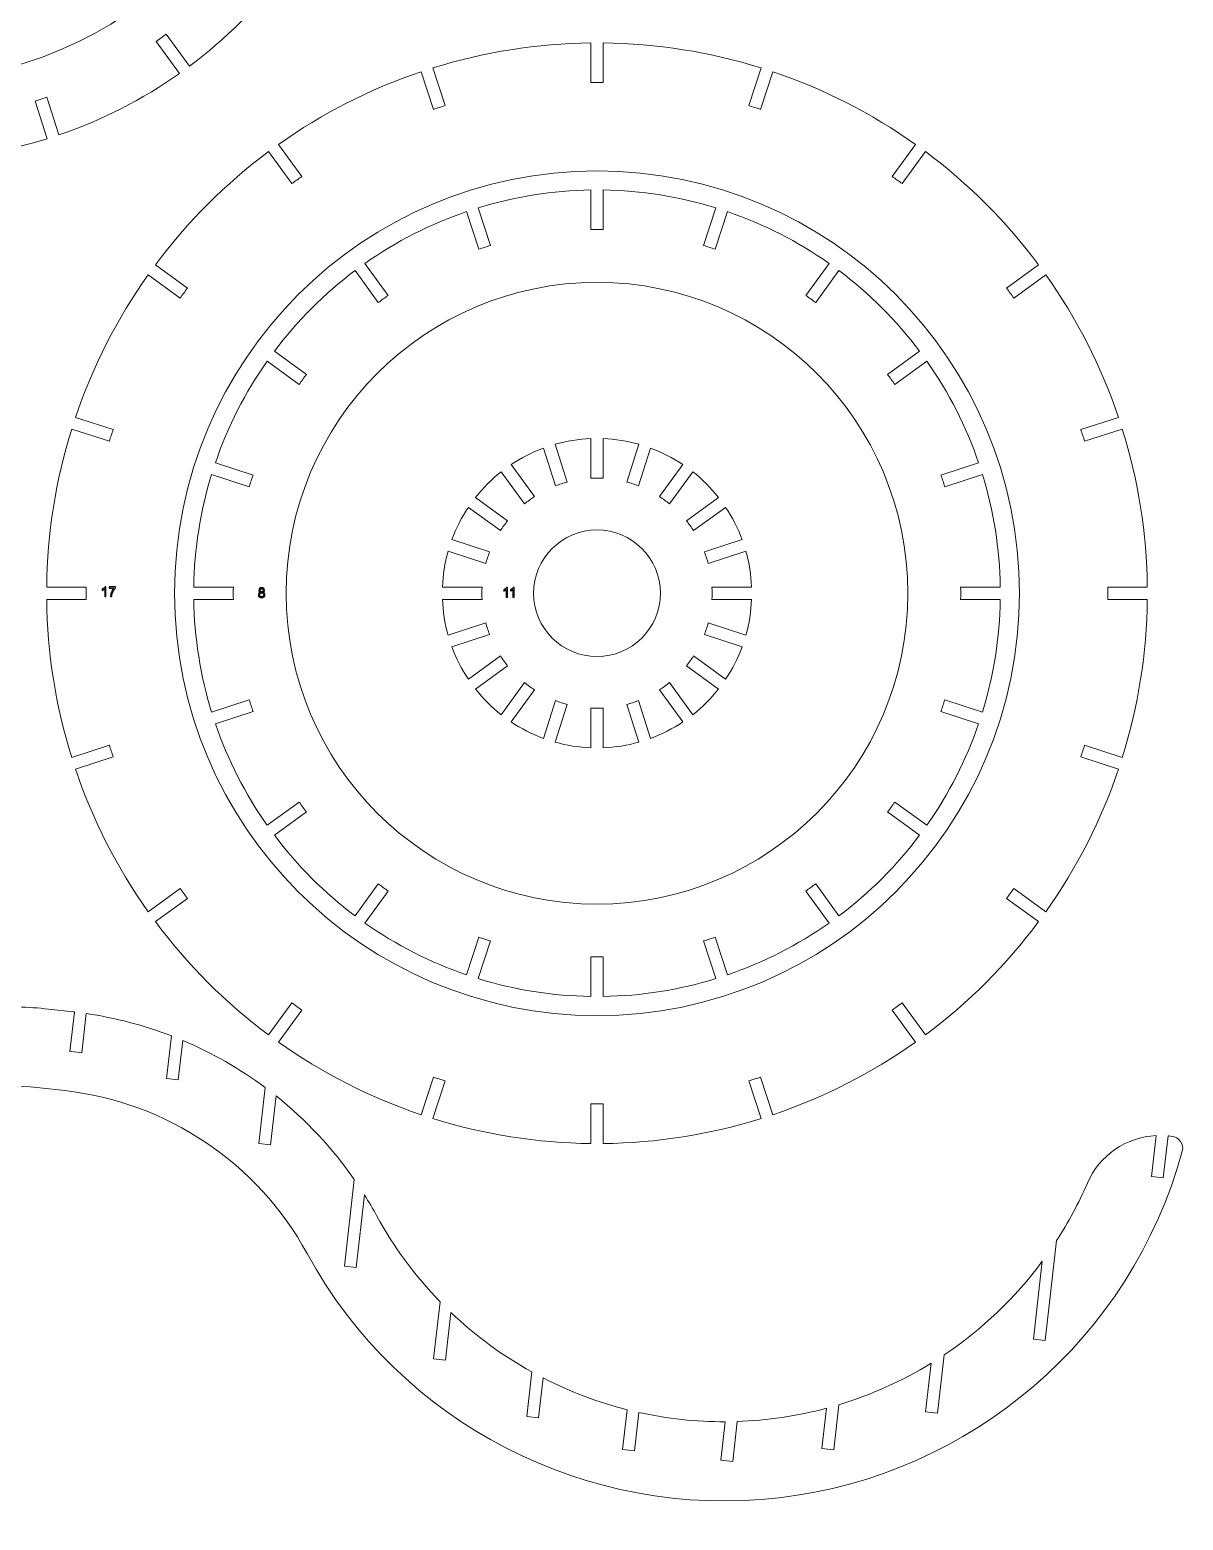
# Model space of a CAD drawing. Header units: millimetres. Extents: x -5830 to -1938, y -580 to 2011.
# Drawn here: x -3490.9 to -3199.5, y -566.7 to -190.2 of the extents above; entities that cross this region are included whole.
import ezdxf

# ---------------------------------------------------------------- set-up
doc = ezdxf.new("R2010")
doc.units = ezdxf.units.MM
doc.header["$MEASUREMENT"] = 0
doc.layers.add('layer 1', color=7, linetype='Continuous')

msp = doc.modelspace()

# ---------------------------------------------------------------- linework, layer by layer
at = {"layer": 'layer 1', "lineweight": 9}
for points, knots in [([(-3422.6528, -103.9701), (-3422.6528, -49.2155), (-3467.0401, -4.8281), (-3521.7947, -4.8281), (-3521.7947, -4.8281), (-3576.5493, -4.828), (-3620.9367, -49.2152), (-3620.9368, -103.9698), (-3620.9368, -103.9698), (-3620.937, -158.7244), (-3576.5498, -203.1119), (-3521.7952, -203.1121), (-3521.7952, -203.1121), (-3467.0406, -203.1123), (-3422.6531, -158.7252), (-3422.6528, -103.9706)], [0, 0, 0, 0, 0.2, 0.2, 0.2, 0.2, 0.4, 0.4, 0.4, 0.4, 0.6, 0.6, 0.6, 0.6, 1, 1, 1, 1]), ([(-3240.9191, -332.5404), (-3240.9191, -273.6186), (-3288.6846, -225.853), (-3347.6065, -225.8529), (-3347.6065, -225.8529), (-3406.5284, -225.8529), (-3454.2941, -273.6184), (-3454.2942, -332.5401), (-3454.2942, -332.5401), (-3454.2944, -391.462), (-3406.5289, -439.2277), (-3347.6071, -439.228), (-3347.6071, -439.228), (-3288.6852, -439.2282), (-3240.9194, -391.4628), (-3240.9191, -332.541)], [0, 0, 0, 0, 0.2, 0.2, 0.2, 0.2, 0.4, 0.4, 0.4, 0.4, 0.6, 0.6, 0.6, 0.6, 1, 1, 1, 1]), ([(-3269.0901, -332.5404), (-3269.0901, -289.177), (-3304.2431, -254.024), (-3347.6065, -254.024), (-3347.6065, -254.024), (-3390.97, -254.0239), (-3426.1231, -289.1768), (-3426.1232, -332.5402), (-3426.1232, -332.5402), (-3426.1233, -375.9036), (-3390.9704, -411.0568), (-3347.607, -411.0569), (-3347.607, -411.0569), (-3304.2435, -411.0571), (-3269.0904, -375.9043), (-3269.0901, -332.5408)], [0, 0, 0, 0, 0.2, 0.2, 0.2, 0.2, 0.4, 0.4, 0.4, 0.4, 0.6, 0.6, 0.6, 0.6, 1, 1, 1, 1]), ([(-3331.6067, -332.5404), (-3331.6067, -323.7039), (-3338.7701, -316.5404), (-3347.6066, -316.5404), (-3347.6066, -316.5404), (-3356.4432, -316.5404), (-3363.6066, -323.7038), (-3363.6067, -332.5404), (-3363.6067, -332.5404), (-3363.6067, -341.3769), (-3356.4433, -348.5404), (-3347.6067, -348.5404), (-3347.6067, -348.5404), (-3338.7702, -348.5404), (-3331.6067, -341.377), (-3331.6067, -332.5405)], [0, 0, 0, 0, 0.2, 0.2, 0.2, 0.2, 0.4, 0.4, 0.4, 0.4, 0.6, 0.6, 0.6, 0.6, 1, 1, 1, 1]), ([(-3199.7763, -473.502), (-3199.5449, -472.6569), (-3199.6946, -471.7528), (-3200.1861, -471.0273), (-3200.1861, -471.0273), (-3200.6775, -470.3018), (-3201.4615, -469.8275), (-3202.3322, -469.7289)], [0, 0, 0, 0, 0.33333333, 0.33333333, 0.33333333, 0.33333333, 1, 1, 1, 1]), ([(-3199.7763, -473.502), (-3199.5449, -472.6569), (-3199.6946, -471.7528), (-3200.1861, -471.0273), (-3200.1861, -471.0273), (-3200.6775, -470.3018), (-3201.4615, -469.8275), (-3202.3322, -469.7289)], [0, 0, 0, 0, 0.33333333, 0.33333333, 0.33333333, 0.33333333, 1, 1, 1, 1]), ([(-3420.8365, -499.3282), (-3397.3824, -542.2777), (-3350.1979, -566.6826), (-3301.5923, -561.004), (-3301.5923, -561.004), (-3252.9867, -555.3255), (-3212.6985, -520.7012), (-3199.7763, -473.502)], [0, 0, 0, 0, 0.33333333, 0.33333333, 0.33333333, 0.33333333, 1, 1, 1, 1]), ([(-3420.8365, -499.3282), (-3397.3824, -542.2777), (-3350.1979, -566.6826), (-3301.5923, -561.004), (-3301.5923, -561.004), (-3252.9867, -555.3255), (-3212.6985, -520.7012), (-3199.7763, -473.502)], [0, 0, 0, 0, 0.33333333, 0.33333333, 0.33333333, 0.33333333, 1, 1, 1, 1])]:
    msp.add_open_spline(points, degree=3, knots=knots, dxfattribs=at)
for points in [[(-3450.5345, -199.4145), (-3441.3517, -192.5585), (-3433.2064, -184.4132), (-3426.3504, -175.2304)], [(-3456.4129, -191.3236), (-3456.4129, -191.3236), (-3458.9208, -193.1457), (-3458.9208, -193.1457)], [(-3456.4129, -191.3236), (-3456.4129, -191.3236), (-3450.5345, -199.4145), (-3450.5345, -199.4145)], [(-3458.9208, -193.1457), (-3458.9208, -193.1457), (-3453.0424, -201.2366), (-3453.0424, -201.2366)], [(-3349.1567, -193.5381), (-3362.7037, -193.6892), (-3376.1559, -195.8198), (-3389.0866, -199.8624)], [(-3349.1567, -203.5388), (-3349.1567, -203.5388), (-3349.1567, -193.5381), (-3349.1567, -193.5381)], [(-3346.0567, -203.5388), (-3346.0567, -203.5388), (-3346.0567, -193.5381), (-3346.0567, -193.5381)], [(-3306.1267, -199.8624), (-3319.0574, -195.8198), (-3332.5096, -193.6892), (-3346.0567, -193.5381)], [(-3483.5162, -216.7638), (-3472.6642, -213.081), (-3462.4005, -207.8514), (-3453.0424, -201.2366)], [(-3392.0349, -200.8204), (-3404.8722, -205.1503), (-3417.0076, -211.3336), (-3428.0562, -219.1742)], [(-3388.9445, -210.3316), (-3388.9445, -210.3316), (-3392.0349, -200.8204), (-3392.0349, -200.8204)], [(-3385.9962, -209.3736), (-3385.9962, -209.3736), (-3389.0866, -199.8624), (-3389.0866, -199.8624)], [(-3309.2171, -209.3736), (-3309.2171, -209.3736), (-3306.1267, -199.8624), (-3306.1267, -199.8624)], [(-3306.2688, -210.3316), (-3306.2688, -210.3316), (-3303.1784, -200.8204), (-3303.1784, -200.8204)], [(-3267.1571, -219.1742), (-3278.2057, -211.3336), (-3290.3411, -205.1503), (-3303.1784, -200.8204)], [(-3346.0567, -203.5388), (-3347.0899, -203.5264), (-3348.1234, -203.5264), (-3349.1567, -203.5388)], [(-3486.6066, -207.2523), (-3486.6066, -207.2523), (-3489.5549, -208.2103), (-3489.5549, -208.2103)], [(-3489.5549, -208.2103), (-3489.5549, -208.2103), (-3486.4644, -217.7217), (-3486.4644, -217.7217)], [(-3486.6066, -207.2523), (-3486.6066, -207.2523), (-3483.5162, -216.7638), (-3483.5162, -216.7638)], [(-3385.9962, -209.3736), (-3386.9828, -209.6811), (-3387.9656, -210.0005), (-3388.9445, -210.3316)], [(-3306.2688, -210.3316), (-3307.2477, -210.0005), (-3308.2305, -209.6811), (-3309.2171, -209.3736)], [(-3520.2448, -223.072), (-3508.7859, -222.9229), (-3497.4086, -221.1209), (-3486.4644, -217.7217)], [(-3430.5642, -220.9963), (-3441.4352, -229.0813), (-3451.0659, -238.712), (-3459.1509, -249.583)], [(-3424.6859, -229.087), (-3424.6859, -229.087), (-3430.5642, -220.9963), (-3430.5642, -220.9963)], [(-3422.178, -227.2649), (-3422.178, -227.2649), (-3428.0562, -219.1742), (-3428.0562, -219.1742)], [(-3273.0353, -227.2649), (-3273.0353, -227.2649), (-3267.1571, -219.1742), (-3267.1571, -219.1742)], [(-3270.5274, -229.087), (-3270.5274, -229.087), (-3264.6491, -220.9963), (-3264.6491, -220.9963)], [(-3236.0624, -249.583), (-3244.1474, -238.712), (-3253.7781, -229.0813), (-3264.6491, -220.9963)], [(-3422.178, -227.2649), (-3423.0212, -227.8622), (-3423.8573, -228.4696), (-3424.6859, -229.087)], [(-3270.5274, -229.087), (-3271.356, -228.4696), (-3272.1921, -227.8622), (-3273.0353, -227.2649)], [(-3349.1567, -230.6857), (-3358.8058, -230.8325), (-3368.3851, -232.3497), (-3377.6074, -235.1918)], [(-3349.1567, -240.687), (-3349.1567, -240.687), (-3349.1567, -230.6857), (-3349.1567, -230.6857)], [(-3346.0567, -240.687), (-3346.0567, -240.687), (-3346.0567, -230.6857), (-3346.0567, -230.6857)], [(-3317.6059, -235.1918), (-3326.8282, -232.3497), (-3336.4075, -230.8325), (-3346.0567, -230.6857)], [(-3380.5557, -236.1498), (-3389.6872, -239.2712), (-3398.3288, -243.6743), (-3406.2214, -249.2271)], [(-3377.4651, -245.6616), (-3377.4651, -245.6616), (-3380.5557, -236.1498), (-3380.5557, -236.1498)], [(-3374.5168, -244.7036), (-3374.5168, -244.7036), (-3377.6074, -235.1918), (-3377.6074, -235.1918)], [(-3320.6965, -244.7036), (-3320.6965, -244.7036), (-3317.6059, -235.1918), (-3317.6059, -235.1918)], [(-3317.7482, -245.6616), (-3317.7482, -245.6616), (-3314.6576, -236.1498), (-3314.6576, -236.1498)], [(-3288.9919, -249.2271), (-3296.8845, -243.6743), (-3305.5261, -239.2712), (-3314.6576, -236.1498)], [(-3346.0567, -240.687), (-3347.0899, -240.6695), (-3348.1234, -240.6695), (-3349.1567, -240.687)], [(-3374.5168, -244.7036), (-3375.5049, -245.0063), (-3376.4878, -245.3257), (-3377.4651, -245.6616)], [(-3317.7482, -245.6616), (-3318.7255, -245.3257), (-3319.7084, -245.0063), (-3320.6965, -244.7036)], [(-3460.973, -252.0909), (-3468.8135, -263.1395), (-3474.9968, -275.2748), (-3479.3268, -288.1122)], [(-3452.8823, -257.9692), (-3452.8823, -257.9692), (-3460.973, -252.0909), (-3460.973, -252.0909)], [(-3451.0601, -255.4612), (-3451.0601, -255.4612), (-3459.1509, -249.583), (-3459.1509, -249.583)], [(-3408.7294, -251.0493), (-3416.4494, -256.8397), (-3423.3075, -263.6977), (-3429.0979, -271.4178)], [(-3402.8508, -259.1405), (-3402.8508, -259.1405), (-3408.7294, -251.0493), (-3408.7294, -251.0493)], [(-3400.3428, -257.3184), (-3400.3428, -257.3184), (-3406.2214, -249.2271), (-3406.2214, -249.2271)], [(-3294.8705, -257.3184), (-3294.8705, -257.3184), (-3288.9919, -249.2271), (-3288.9919, -249.2271)], [(-3292.3625, -259.1405), (-3292.3625, -259.1405), (-3286.4839, -251.0493), (-3286.4839, -251.0493)], [(-3266.1154, -271.4178), (-3271.9058, -263.6977), (-3278.7639, -256.8397), (-3286.4839, -251.0493)], [(-3244.1532, -255.4612), (-3244.1532, -255.4612), (-3236.0624, -249.583), (-3236.0624, -249.583)], [(-3242.331, -257.9692), (-3242.331, -257.9692), (-3234.2403, -252.0909), (-3234.2403, -252.0909)], [(-3215.8865, -288.1122), (-3220.2165, -275.2748), (-3226.3998, -263.1395), (-3234.2403, -252.0909)], [(-3451.0601, -255.4612), (-3451.6775, -256.2899), (-3452.285, -257.1259), (-3452.8823, -257.9692)], [(-3242.331, -257.9692), (-3242.9283, -257.1259), (-3243.5358, -256.2899), (-3244.1532, -255.4612)], [(-3400.3428, -257.3184), (-3401.189, -257.9116), (-3402.0251, -258.519), (-3402.8508, -259.1405)], [(-3292.3625, -259.1405), (-3293.1882, -258.519), (-3294.0243, -257.9116), (-3294.8705, -257.3184)], [(-3430.92, -273.9257), (-3436.4728, -281.8182), (-3440.876, -290.4599), (-3443.9974, -299.5914)], [(-3422.8288, -279.8042), (-3422.8288, -279.8042), (-3430.92, -273.9257), (-3430.92, -273.9257)], [(-3421.0067, -277.2963), (-3421.0067, -277.2963), (-3429.0979, -271.4178), (-3429.0979, -271.4178)], [(-3274.2066, -277.2963), (-3274.2066, -277.2963), (-3266.1154, -271.4178), (-3266.1154, -271.4178)], [(-3272.3845, -279.8042), (-3272.3845, -279.8042), (-3264.2933, -273.9257), (-3264.2933, -273.9257)], [(-3251.2159, -299.5914), (-3254.3373, -290.4599), (-3258.7405, -281.8182), (-3264.2933, -273.9257)], [(-3421.0067, -277.2963), (-3421.6281, -278.1219), (-3422.2356, -278.958), (-3422.8288, -279.8042)], [(-3272.3845, -279.8042), (-3272.9777, -278.958), (-3273.5852, -278.1219), (-3274.2066, -277.2963)], [(-3469.8156, -291.2025), (-3469.8156, -291.2025), (-3479.3268, -288.1122), (-3479.3268, -288.1122)], [(-3225.3977, -291.2025), (-3225.3977, -291.2025), (-3215.8865, -288.1122), (-3215.8865, -288.1122)], [(-3480.2847, -291.0604), (-3484.3273, -303.9911), (-3486.458, -317.4433), (-3486.609, -330.9904)], [(-3470.7735, -294.1508), (-3470.7735, -294.1508), (-3480.2847, -291.0604), (-3480.2847, -291.0604)], [(-3469.8156, -291.2025), (-3470.1467, -292.1814), (-3470.466, -293.1643), (-3470.7735, -294.1508)], [(-3349.1567, -293.4978), (-3352.2159, -293.6193), (-3355.2503, -294.0999), (-3358.1973, -294.9297)], [(-3349.1567, -303.5084), (-3349.1567, -303.5084), (-3349.1567, -293.4978), (-3349.1567, -293.4978)], [(-3346.0567, -303.5084), (-3346.0567, -303.5084), (-3346.0567, -293.4978), (-3346.0567, -293.4978)], [(-3337.016, -294.9297), (-3339.963, -294.0999), (-3342.9974, -293.6193), (-3346.0567, -293.4978)], [(-3224.4398, -294.1508), (-3224.7473, -293.1643), (-3225.0666, -292.1814), (-3225.3977, -291.2025)], [(-3224.4398, -294.1508), (-3224.4398, -294.1508), (-3214.9286, -291.0604), (-3214.9286, -291.0604)], [(-3208.6043, -330.9904), (-3208.7554, -317.4433), (-3210.886, -303.9911), (-3214.9286, -291.0604)], [(-3361.1456, -295.8877), (-3364.0176, -296.9485), (-3366.755, -298.3433), (-3369.3013, -300.0432)], [(-3358.0522, -305.4083), (-3358.0522, -305.4083), (-3361.1456, -295.8877), (-3361.1456, -295.8877)], [(-3355.1039, -304.4503), (-3355.1039, -304.4503), (-3358.1973, -294.9297), (-3358.1973, -294.9297)], [(-3340.1094, -304.4503), (-3340.1094, -304.4503), (-3337.016, -294.9297), (-3337.016, -294.9297)], [(-3337.1611, -305.4083), (-3337.1611, -305.4083), (-3334.0677, -295.8877), (-3334.0677, -295.8877)], [(-3325.912, -300.0432), (-3328.4583, -298.3433), (-3331.1957, -296.9485), (-3334.0677, -295.8877)], [(-3434.4856, -302.682), (-3434.4856, -302.682), (-3443.9974, -299.5914), (-3443.9974, -299.5914)], [(-3363.4173, -308.142), (-3363.4173, -308.142), (-3369.3013, -300.0432), (-3369.3013, -300.0432)], [(-3331.796, -308.142), (-3331.796, -308.142), (-3325.912, -300.0432), (-3325.912, -300.0432)], [(-3260.7277, -302.682), (-3260.7277, -302.682), (-3251.2159, -299.5914), (-3251.2159, -299.5914)], [(-3444.9553, -302.5397), (-3447.7974, -311.7619), (-3449.3146, -321.3413), (-3449.4615, -330.9904)], [(-3435.4435, -305.6302), (-3435.4435, -305.6302), (-3444.9553, -302.5397), (-3444.9553, -302.5397)], [(-3434.4856, -302.682), (-3434.8215, -303.6593), (-3435.1408, -304.6422), (-3435.4435, -305.6302)], [(-3371.8093, -301.8653), (-3374.2129, -303.7618), (-3376.3853, -305.9342), (-3378.2817, -308.3378)], [(-3365.9252, -309.9641), (-3365.9252, -309.9641), (-3371.8093, -301.8653), (-3371.8093, -301.8653)], [(-3355.1039, -304.4503), (-3356.103, -304.717), (-3357.0871, -305.0368), (-3358.0522, -305.4083)], [(-3346.0567, -303.5084), (-3347.0893, -303.4533), (-3348.1241, -303.4533), (-3349.1567, -303.5084)], [(-3337.1611, -305.4083), (-3338.1262, -305.0368), (-3339.1103, -304.717), (-3340.1094, -304.4503)], [(-3329.2881, -309.9641), (-3329.2881, -309.9641), (-3323.404, -301.8653), (-3323.404, -301.8653)], [(-3316.9316, -308.3378), (-3318.828, -305.9342), (-3321.0004, -303.7618), (-3323.404, -301.8653)], [(-3259.7698, -305.6302), (-3260.0725, -304.6422), (-3260.3918, -303.6593), (-3260.7277, -302.682)], [(-3259.7698, -305.6302), (-3259.7698, -305.6302), (-3250.258, -302.5397), (-3250.258, -302.5397)], [(-3245.7518, -330.9904), (-3245.8987, -321.3413), (-3247.4159, -311.7619), (-3250.258, -302.5397)], [(-3370.183, -314.2218), (-3370.183, -314.2218), (-3378.2817, -308.3378), (-3378.2817, -308.3378)], [(-3363.4173, -308.142), (-3364.2851, -308.7043), (-3365.1222, -309.3125), (-3365.9252, -309.9641)], [(-3329.2881, -309.9641), (-3330.0911, -309.3125), (-3330.9283, -308.7043), (-3331.796, -308.142)], [(-3325.0303, -314.2218), (-3325.0303, -314.2218), (-3316.9316, -308.3378), (-3316.9316, -308.3378)], [(-3380.1038, -310.8457), (-3381.8038, -313.3921), (-3383.1985, -316.1294), (-3384.2594, -319.0014)], [(-3372.0051, -316.7298), (-3372.0051, -316.7298), (-3380.1038, -310.8457), (-3380.1038, -310.8457)], [(-3323.2082, -316.7298), (-3323.2082, -316.7298), (-3315.1095, -310.8457), (-3315.1095, -310.8457)], [(-3310.9539, -319.0014), (-3312.0148, -316.1294), (-3313.4095, -313.3921), (-3315.1095, -310.8457)], [(-3370.183, -314.2218), (-3370.8345, -315.0248), (-3371.4428, -315.862), (-3372.0051, -316.7298)], [(-3323.2082, -316.7298), (-3323.7705, -315.862), (-3324.3788, -315.0248), (-3325.0303, -314.2218)], [(-3374.7388, -322.0949), (-3374.7388, -322.0949), (-3384.2594, -319.0014), (-3384.2594, -319.0014)], [(-3320.4746, -322.0949), (-3320.4746, -322.0949), (-3310.9539, -319.0014), (-3310.9539, -319.0014)], [(-3385.2173, -321.9497), (-3386.0472, -324.8968), (-3386.5278, -327.9311), (-3386.6492, -330.9904)], [(-3375.6967, -325.0432), (-3375.6967, -325.0432), (-3385.2173, -321.9497), (-3385.2173, -321.9497)], [(-3374.7388, -322.0949), (-3375.1103, -323.0599), (-3375.43, -324.0441), (-3375.6967, -325.0432)], [(-3319.5166, -325.0432), (-3319.7833, -324.0441), (-3320.103, -323.0599), (-3320.4746, -322.0949)], [(-3319.5166, -325.0432), (-3319.5166, -325.0432), (-3309.996, -321.9497), (-3309.996, -321.9497)], [(-3308.5641, -330.9904), (-3308.6855, -327.9311), (-3309.1661, -324.8968), (-3309.996, -321.9497)], [(-3476.6083, -330.9904), (-3476.6083, -330.9904), (-3486.609, -330.9904), (-3486.609, -330.9904)], [(-3476.6083, -330.9904), (-3476.6208, -332.0237), (-3476.6208, -333.0571), (-3476.6083, -334.0904)], [(-3439.4602, -330.9904), (-3439.4602, -330.9904), (-3449.4615, -330.9904), (-3449.4615, -330.9904)], [(-3439.4602, -330.9904), (-3439.4776, -332.0237), (-3439.4776, -333.0571), (-3439.4602, -334.0904)], [(-3376.6387, -330.9904), (-3376.6387, -330.9904), (-3386.6492, -330.9904), (-3386.6492, -330.9904)], [(-3376.6387, -330.9904), (-3376.6938, -332.023), (-3376.6938, -333.0578), (-3376.6387, -334.0904)], [(-3318.5747, -330.9904), (-3318.5747, -330.9904), (-3308.5641, -330.9904), (-3308.5641, -330.9904)], [(-3318.5747, -334.0904), (-3318.5195, -333.0579), (-3318.5195, -332.0231), (-3318.5746, -330.9906)], [(-3255.7531, -330.9904), (-3255.7531, -330.9904), (-3245.7518, -330.9904), (-3245.7518, -330.9904)], [(-3255.7531, -334.0904), (-3255.7357, -333.0573), (-3255.7357, -332.024), (-3255.7531, -330.9909)], [(-3218.605, -330.9904), (-3218.605, -330.9904), (-3208.6043, -330.9904), (-3208.6043, -330.9904)], [(-3218.605, -334.0904), (-3218.5925, -333.0573), (-3218.5925, -332.0242), (-3218.605, -330.9911)], [(-3476.6083, -334.0904), (-3476.6083, -334.0904), (-3486.609, -334.0904), (-3486.609, -334.0904)], [(-3486.609, -334.0904), (-3486.458, -347.6375), (-3484.3273, -361.0897), (-3480.2847, -374.0204)], [(-3439.4602, -334.0904), (-3439.4602, -334.0904), (-3449.4615, -334.0904), (-3449.4615, -334.0904)], [(-3449.4615, -334.0904), (-3449.3146, -343.7395), (-3447.7974, -353.3189), (-3444.9553, -362.5411)], [(-3376.6387, -334.0904), (-3376.6387, -334.0904), (-3386.6492, -334.0904), (-3386.6492, -334.0904)], [(-3386.6492, -334.0904), (-3386.5278, -337.1497), (-3386.0472, -340.184), (-3385.2173, -343.1311)], [(-3318.5747, -334.0904), (-3318.5747, -334.0904), (-3308.5641, -334.0904), (-3308.5641, -334.0904)], [(-3309.996, -343.1311), (-3309.1661, -340.184), (-3308.6855, -337.1497), (-3308.5641, -334.0904)], [(-3255.7531, -334.0904), (-3255.7531, -334.0904), (-3245.7518, -334.0904), (-3245.7518, -334.0904)], [(-3250.258, -362.5411), (-3247.4159, -353.3189), (-3245.8987, -343.7395), (-3245.7518, -334.0904)], [(-3218.605, -334.0904), (-3218.605, -334.0904), (-3208.6043, -334.0904), (-3208.6043, -334.0904)], [(-3214.9286, -374.0204), (-3210.886, -361.0897), (-3208.7554, -347.6375), (-3208.6043, -334.0904)], [(-3375.6967, -340.0376), (-3375.6967, -340.0376), (-3385.2173, -343.1311), (-3385.2173, -343.1311)], [(-3375.6967, -340.0376), (-3375.43, -341.0367), (-3375.1103, -342.0209), (-3374.7388, -342.9859)], [(-3320.4746, -342.9859), (-3320.103, -342.0209), (-3319.7833, -341.0367), (-3319.5166, -340.0376)], [(-3319.5166, -340.0376), (-3319.5166, -340.0376), (-3309.996, -343.1311), (-3309.996, -343.1311)], [(-3374.7388, -342.9859), (-3374.7388, -342.9859), (-3384.2594, -346.0794), (-3384.2594, -346.0794)], [(-3384.2594, -346.0794), (-3383.1985, -348.9514), (-3381.8038, -351.6887), (-3380.1038, -354.2351)], [(-3320.4746, -342.9859), (-3320.4746, -342.9859), (-3310.9539, -346.0794), (-3310.9539, -346.0794)], [(-3315.1095, -354.2351), (-3313.4095, -351.6887), (-3312.0148, -348.9514), (-3310.9539, -346.0794)], [(-3372.0051, -348.351), (-3372.0051, -348.351), (-3380.1038, -354.2351), (-3380.1038, -354.2351)], [(-3372.0051, -348.351), (-3371.4428, -349.2188), (-3370.8345, -350.056), (-3370.183, -350.859)], [(-3325.0303, -350.859), (-3324.3788, -350.056), (-3323.7705, -349.2188), (-3323.2082, -348.351)], [(-3323.2082, -348.351), (-3323.2082, -348.351), (-3315.1095, -354.2351), (-3315.1095, -354.2351)], [(-3370.183, -350.859), (-3370.183, -350.859), (-3378.2817, -356.743), (-3378.2817, -356.743)], [(-3325.0303, -350.859), (-3325.0303, -350.859), (-3316.9316, -356.743), (-3316.9316, -356.743)], [(-3378.2817, -356.743), (-3376.3853, -359.1466), (-3374.2129, -361.319), (-3371.8093, -363.2155)], [(-3365.9252, -355.1167), (-3365.9252, -355.1167), (-3371.8093, -363.2155), (-3371.8093, -363.2155)], [(-3363.4173, -356.9389), (-3363.4173, -356.9389), (-3369.3013, -365.0376), (-3369.3013, -365.0376)], [(-3365.9252, -355.1167), (-3365.1222, -355.7683), (-3364.2851, -356.3765), (-3363.4173, -356.9389)], [(-3331.796, -356.9389), (-3330.9283, -356.3765), (-3330.0911, -355.7683), (-3329.2881, -355.1167)], [(-3331.796, -356.9389), (-3331.796, -356.9389), (-3325.912, -365.0376), (-3325.912, -365.0376)], [(-3329.2881, -355.1167), (-3329.2881, -355.1167), (-3323.404, -363.2155), (-3323.404, -363.2155)], [(-3323.404, -363.2155), (-3321.0004, -361.319), (-3318.828, -359.1466), (-3316.9316, -356.743)], [(-3435.4435, -359.4506), (-3435.4435, -359.4506), (-3444.9553, -362.5411), (-3444.9553, -362.5411)], [(-3435.4435, -359.4506), (-3435.1408, -360.4386), (-3434.8215, -361.4215), (-3434.4856, -362.3988)], [(-3358.0522, -359.6725), (-3358.0522, -359.6725), (-3361.1456, -369.1931), (-3361.1456, -369.1931)], [(-3355.1039, -360.6305), (-3355.1039, -360.6305), (-3358.1973, -370.1511), (-3358.1973, -370.1511)], [(-3358.0522, -359.6725), (-3357.0871, -360.044), (-3356.103, -360.3638), (-3355.1039, -360.6305)], [(-3340.1094, -360.6305), (-3339.1103, -360.3638), (-3338.1262, -360.044), (-3337.1611, -359.6725)], [(-3340.1094, -360.6305), (-3340.1094, -360.6305), (-3337.016, -370.1511), (-3337.016, -370.1511)], [(-3337.1611, -359.6725), (-3337.1611, -359.6725), (-3334.0677, -369.1931), (-3334.0677, -369.1931)], [(-3260.7277, -362.3988), (-3260.3918, -361.4215), (-3260.0725, -360.4386), (-3259.7698, -359.4506)], [(-3259.7698, -359.4506), (-3259.7698, -359.4506), (-3250.258, -362.5411), (-3250.258, -362.5411)], [(-3434.4856, -362.3988), (-3434.4856, -362.3988), (-3443.9974, -365.4894), (-3443.9974, -365.4894)], [(-3369.3013, -365.0376), (-3366.755, -366.7375), (-3364.0176, -368.1323), (-3361.1456, -369.1931)], [(-3349.1567, -361.5724), (-3348.1241, -361.6275), (-3347.0893, -361.6275), (-3346.0567, -361.5724)], [(-3349.1567, -361.5724), (-3349.1567, -361.5724), (-3349.1567, -371.583), (-3349.1567, -371.583)], [(-3346.0567, -361.5724), (-3346.0567, -361.5724), (-3346.0567, -371.583), (-3346.0567, -371.583)], [(-3334.0677, -369.1931), (-3331.1957, -368.1323), (-3328.4583, -366.7375), (-3325.912, -365.0376)], [(-3260.7277, -362.3988), (-3260.7277, -362.3988), (-3251.2159, -365.4894), (-3251.2159, -365.4894)], [(-3443.9974, -365.4894), (-3440.876, -374.6209), (-3436.4728, -383.2626), (-3430.92, -391.1552)], [(-3264.2933, -391.1552), (-3258.7405, -383.2626), (-3254.3373, -374.6209), (-3251.2159, -365.4894)], [(-3470.7735, -370.93), (-3470.7735, -370.93), (-3480.2847, -374.0204), (-3480.2847, -374.0204)], [(-3470.7735, -370.93), (-3470.466, -371.9165), (-3470.1467, -372.8994), (-3469.8156, -373.8783)], [(-3358.1973, -370.1511), (-3355.2503, -370.9809), (-3352.2159, -371.4615), (-3349.1567, -371.583)], [(-3346.0567, -371.583), (-3342.9974, -371.4615), (-3339.963, -370.9809), (-3337.016, -370.1511)], [(-3225.3977, -373.8783), (-3225.0666, -372.8994), (-3224.7473, -371.9165), (-3224.4398, -370.93)], [(-3224.4398, -370.93), (-3224.4398, -370.93), (-3214.9286, -374.0204), (-3214.9286, -374.0204)], [(-3469.8156, -373.8783), (-3469.8156, -373.8783), (-3479.3268, -376.9686), (-3479.3268, -376.9686)], [(-3225.3977, -373.8783), (-3225.3977, -373.8783), (-3215.8865, -376.9686), (-3215.8865, -376.9686)], [(-3479.3268, -376.9686), (-3474.9968, -389.806), (-3468.8135, -401.9414), (-3460.973, -412.99)], [(-3234.2403, -412.99), (-3226.3998, -401.9414), (-3220.2165, -389.806), (-3215.8865, -376.9686)], [(-3422.8288, -385.2766), (-3422.8288, -385.2766), (-3430.92, -391.1552), (-3430.92, -391.1552)], [(-3422.8288, -385.2766), (-3422.2356, -386.1228), (-3421.6281, -386.9589), (-3421.0067, -387.7845)], [(-3274.2066, -387.7845), (-3273.5852, -386.9589), (-3272.9777, -386.1228), (-3272.3845, -385.2766)], [(-3272.3845, -385.2766), (-3272.3845, -385.2766), (-3264.2933, -391.1552), (-3264.2933, -391.1552)], [(-3421.0067, -387.7845), (-3421.0067, -387.7845), (-3429.0979, -393.6631), (-3429.0979, -393.6631)], [(-3274.2066, -387.7845), (-3274.2066, -387.7845), (-3266.1154, -393.6631), (-3266.1154, -393.6631)], [(-3429.0979, -393.6631), (-3423.3075, -401.3832), (-3416.4494, -408.2412), (-3408.7294, -414.0316)], [(-3286.4839, -414.0316), (-3278.7639, -408.2412), (-3271.9058, -401.3832), (-3266.1154, -393.6631)], [(-3402.8508, -405.9404), (-3402.8508, -405.9404), (-3408.7294, -414.0316), (-3408.7294, -414.0316)], [(-3402.8508, -405.9404), (-3402.0251, -406.5619), (-3401.189, -407.1693), (-3400.3428, -407.7626)], [(-3294.8705, -407.7626), (-3294.0243, -407.1693), (-3293.1882, -406.5619), (-3292.3625, -405.9404)], [(-3292.3625, -405.9404), (-3292.3625, -405.9404), (-3286.4839, -414.0316), (-3286.4839, -414.0316)], [(-3452.8823, -407.1117), (-3452.8823, -407.1117), (-3460.973, -412.99), (-3460.973, -412.99)], [(-3451.0601, -409.6197), (-3451.0601, -409.6197), (-3459.1509, -415.4979), (-3459.1509, -415.4979)], [(-3452.8823, -407.1117), (-3452.285, -407.955), (-3451.6775, -408.791), (-3451.0601, -409.6197)], [(-3400.3428, -407.7626), (-3400.3428, -407.7626), (-3406.2214, -415.8538), (-3406.2214, -415.8538)], [(-3294.8705, -407.7626), (-3294.8705, -407.7626), (-3288.9919, -415.8538), (-3288.9919, -415.8538)], [(-3244.1532, -409.6197), (-3243.5358, -408.791), (-3242.9283, -407.955), (-3242.331, -407.1117)], [(-3244.1532, -409.6197), (-3244.1532, -409.6197), (-3236.0624, -415.4979), (-3236.0624, -415.4979)], [(-3242.331, -407.1117), (-3242.331, -407.1117), (-3234.2403, -412.99), (-3234.2403, -412.99)], [(-3459.1509, -415.4979), (-3451.0659, -426.3689), (-3441.4352, -435.9996), (-3430.5642, -444.0846)], [(-3406.2214, -415.8538), (-3398.3288, -421.4066), (-3389.6872, -425.8097), (-3380.5557, -428.9311)], [(-3314.6576, -428.9311), (-3305.5261, -425.8097), (-3296.8845, -421.4066), (-3288.9919, -415.8538)], [(-3264.6491, -444.0846), (-3253.7781, -435.9996), (-3244.1474, -426.3689), (-3236.0624, -415.4979)], [(-3377.4651, -419.4193), (-3377.4651, -419.4193), (-3380.5557, -428.9311), (-3380.5557, -428.9311)], [(-3374.5168, -420.3773), (-3374.5168, -420.3773), (-3377.6074, -429.8891), (-3377.6074, -429.8891)], [(-3377.4651, -419.4193), (-3376.4878, -419.7552), (-3375.5049, -420.0746), (-3374.5168, -420.3773)], [(-3320.6965, -420.3773), (-3319.7084, -420.0746), (-3318.7255, -419.7552), (-3317.7482, -419.4193)], [(-3320.6965, -420.3773), (-3320.6965, -420.3773), (-3317.6059, -429.8891), (-3317.6059, -429.8891)], [(-3317.7482, -419.4193), (-3317.7482, -419.4193), (-3314.6576, -428.9311), (-3314.6576, -428.9311)], [(-3349.1567, -424.394), (-3348.1234, -424.4114), (-3347.0899, -424.4114), (-3346.0567, -424.394)], [(-3349.1567, -424.394), (-3349.1567, -424.394), (-3349.1567, -434.3952), (-3349.1567, -434.3952)], [(-3346.0567, -424.394), (-3346.0567, -424.394), (-3346.0567, -434.3952), (-3346.0567, -434.3952)], [(-3377.6074, -429.8891), (-3368.3851, -432.7312), (-3358.8058, -434.2484), (-3349.1567, -434.3952)], [(-3346.0567, -434.3952), (-3336.4075, -434.2484), (-3326.8282, -432.7312), (-3317.6059, -429.8891)], [(-3424.6859, -435.9939), (-3424.6859, -435.9939), (-3430.5642, -444.0846), (-3430.5642, -444.0846)], [(-3424.6859, -435.9939), (-3423.8573, -436.6113), (-3423.0212, -437.2187), (-3422.178, -437.816)], [(-3273.0353, -437.816), (-3272.1921, -437.2187), (-3271.356, -436.6113), (-3270.5274, -435.9939)], [(-3270.5274, -435.9939), (-3270.5274, -435.9939), (-3264.6491, -444.0846), (-3264.6491, -444.0846)], [(-3486.1252, -437.589), (-3491.2585, -437.0077), (-3496.4291, -436.825), (-3501.5906, -437.0426)], [(-3486.1252, -437.589), (-3491.2585, -437.0077), (-3496.4291, -436.825), (-3501.5906, -437.0426)], [(-3479.7963, -438.3058), (-3479.7963, -438.3058), (-3486.1252, -437.589), (-3486.1252, -437.589)], [(-3479.7963, -438.3058), (-3479.7963, -438.3058), (-3486.1252, -437.589), (-3486.1252, -437.589)], [(-3480.7209, -448.265), (-3480.7209, -448.265), (-3479.5956, -438.3287), (-3479.5956, -438.3287)], [(-3480.7209, -448.265), (-3480.7209, -448.265), (-3479.5956, -438.3287), (-3479.5956, -438.3287)], [(-3479.5956, -438.3287), (-3479.6625, -438.321), (-3479.7294, -438.3134), (-3479.7963, -438.3058)], [(-3479.7963, -438.3058), (-3479.7963, -438.3058), (-3479.5956, -438.3285), (-3479.5956, -438.3285)], [(-3479.5956, -438.3287), (-3479.6625, -438.321), (-3479.7294, -438.3134), (-3479.7963, -438.3058)], [(-3479.7963, -438.3058), (-3479.7963, -438.3058), (-3479.5956, -438.3285), (-3479.5956, -438.3285)], [(-3477.7399, -448.6026), (-3477.7399, -448.6026), (-3476.6204, -438.7171), (-3476.6204, -438.7171)], [(-3477.7399, -448.6026), (-3477.7399, -448.6026), (-3476.6204, -438.7171), (-3476.6204, -438.7171)], [(-3455.1176, -444.3491), (-3462.0536, -441.6785), (-3469.2658, -439.7895), (-3476.6204, -438.7171)], [(-3455.1176, -444.3491), (-3462.0536, -441.6785), (-3469.2658, -439.7895), (-3476.6204, -438.7171)], [(-3422.178, -437.816), (-3422.178, -437.816), (-3428.0562, -445.9067), (-3428.0562, -445.9067)], [(-3273.0353, -437.816), (-3273.0353, -437.816), (-3267.1571, -445.9067), (-3267.1571, -445.9067)], [(-3456.3381, -455.1258), (-3456.3381, -455.1258), (-3455.1176, -444.3491), (-3455.1176, -444.3491)], [(-3456.3381, -455.1258), (-3456.3381, -455.1258), (-3455.1176, -444.3491), (-3455.1176, -444.3491)], [(-3453.3571, -455.4634), (-3453.3571, -455.4634), (-3452.2302, -445.5128), (-3452.2302, -445.5128)], [(-3453.3571, -455.4634), (-3453.3571, -455.4634), (-3452.2302, -445.5128), (-3452.2302, -445.5128)], [(-3431.434, -457.3837), (-3437.8655, -452.6081), (-3444.8477, -448.6225), (-3452.2302, -445.5128)], [(-3431.434, -457.3837), (-3437.8655, -452.6081), (-3444.8477, -448.6225), (-3452.2302, -445.5128)], [(-3428.0562, -445.9067), (-3417.0076, -453.7473), (-3404.8722, -459.9306), (-3392.0349, -464.2605)], [(-3303.1784, -464.2605), (-3290.3411, -459.9306), (-3278.2057, -453.7473), (-3267.1571, -445.9067)], [(-3480.9217, -448.2423), (-3480.9217, -448.2423), (-3477.7399, -448.6026), (-3477.7399, -448.6026)], [(-3480.9217, -448.2423), (-3480.9217, -448.2423), (-3477.7399, -448.6026), (-3477.7399, -448.6026)], [(-3488.3758, -457.462), (-3514.0569, -454.5536), (-3539.561, -464.2311), (-3556.8482, -483.4437)], [(-3488.3758, -457.462), (-3514.0569, -454.5536), (-3539.561, -464.2311), (-3556.8482, -483.4437)], [(-3456.3381, -455.1258), (-3456.3381, -455.1258), (-3453.3571, -455.4634), (-3453.3571, -455.4634)], [(-3456.3381, -455.1258), (-3456.3381, -455.1258), (-3453.3571, -455.4634), (-3453.3571, -455.4634)], [(-3388.9445, -454.7493), (-3388.9445, -454.7493), (-3392.0349, -464.2605), (-3392.0349, -464.2605)], [(-3388.9445, -454.7493), (-3387.9656, -455.0804), (-3386.9828, -455.3998), (-3385.9962, -455.7073)], [(-3309.2171, -455.7073), (-3308.2305, -455.3998), (-3307.2477, -455.0804), (-3306.2688, -454.7493)], [(-3306.2688, -454.7493), (-3306.2688, -454.7493), (-3303.1784, -464.2605), (-3303.1784, -464.2605)], [(-3482.047, -458.1788), (-3482.047, -458.1788), (-3488.3758, -457.462), (-3488.3758, -457.462)], [(-3482.047, -458.1788), (-3482.047, -458.1788), (-3488.3758, -457.462), (-3488.3758, -457.462)], [(-3420.8365, -499.3282), (-3433.3227, -476.4634), (-3456.1604, -461.1104), (-3482.047, -458.1788)], [(-3420.8365, -499.3282), (-3433.3227, -476.4634), (-3456.1604, -461.1104), (-3482.047, -458.1788)], [(-3433.0317, -471.4914), (-3433.0317, -471.4914), (-3431.434, -457.3837), (-3431.434, -457.3837)], [(-3433.0317, -471.4914), (-3433.0317, -471.4914), (-3431.434, -457.3837), (-3431.434, -457.3837)], [(-3385.9962, -455.7073), (-3385.9962, -455.7073), (-3389.0866, -465.2185), (-3389.0866, -465.2185)], [(-3309.2171, -455.7073), (-3309.2171, -455.7073), (-3306.1267, -465.2185), (-3306.1267, -465.2185)], [(-3430.0507, -471.829), (-3430.0507, -471.829), (-3428.657, -459.5222), (-3428.657, -459.5222)], [(-3430.0507, -471.829), (-3430.0507, -471.829), (-3428.657, -459.5222), (-3428.657, -459.5222)], [(-3408.9077, -480.6379), (-3414.4332, -472.6798), (-3421.0858, -465.5669), (-3428.657, -459.5222)], [(-3408.9077, -480.6379), (-3414.4332, -472.6798), (-3421.0858, -465.5669), (-3428.657, -459.5222)], [(-3349.1567, -461.5421), (-3348.1234, -461.5545), (-3347.0899, -461.5545), (-3346.0567, -461.5421)], [(-3349.1567, -461.5421), (-3349.1567, -461.5421), (-3349.1567, -471.5428), (-3349.1567, -471.5428)], [(-3346.0567, -461.5421), (-3346.0567, -461.5421), (-3346.0567, -471.5428), (-3346.0567, -471.5428)], [(-3389.0866, -465.2185), (-3376.1559, -469.2611), (-3362.7037, -471.3917), (-3349.1567, -471.5428)], [(-3346.0567, -471.5428), (-3332.5096, -471.3917), (-3319.0574, -469.2611), (-3306.1267, -465.2185)], [(-3206.3715, -469.5325), (-3213.9844, -469.9019), (-3220.7255, -474.5661), (-3223.7548, -481.56)], [(-3206.3715, -469.5325), (-3213.9844, -469.9019), (-3220.7255, -474.5661), (-3223.7548, -481.56)], [(-3207.5447, -479.8916), (-3207.5447, -479.8916), (-3206.3715, -469.5325), (-3206.3715, -469.5325)], [(-3207.5447, -479.8916), (-3207.5447, -479.8916), (-3206.3715, -469.5325), (-3206.3715, -469.5325)], [(-3204.5638, -480.2292), (-3204.5638, -480.2292), (-3203.3615, -469.6134), (-3203.3615, -469.6134)], [(-3204.5638, -480.2292), (-3204.5638, -480.2292), (-3203.3615, -469.6134), (-3203.3615, -469.6134)], [(-3203.1517, -469.6361), (-3203.2216, -469.6282), (-3203.2915, -469.6206), (-3203.3615, -469.6134)], [(-3203.1517, -469.6361), (-3203.2216, -469.6282), (-3203.2915, -469.6206), (-3203.3615, -469.6134)], [(-3203.1517, -469.6361), (-3203.1517, -469.6361), (-3202.3322, -469.7289), (-3202.3322, -469.7289)], [(-3203.1517, -469.6361), (-3203.1517, -469.6361), (-3202.3322, -469.7289), (-3202.3322, -469.7289)], [(-3433.0317, -471.4914), (-3433.0317, -471.4914), (-3430.0507, -471.829), (-3430.0507, -471.829)], [(-3433.0317, -471.4914), (-3433.0317, -471.4914), (-3430.0507, -471.829), (-3430.0507, -471.829)], [(-3411.3872, -502.5315), (-3411.3872, -502.5315), (-3408.9077, -480.6379), (-3408.9077, -480.6379)], [(-3411.3872, -502.5315), (-3411.3872, -502.5315), (-3408.9077, -480.6379), (-3408.9077, -480.6379)], [(-3231.5181, -496.075), (-3228.5358, -491.4582), (-3225.9393, -486.6034), (-3223.7548, -481.56)], [(-3231.5181, -496.075), (-3228.5358, -491.4582), (-3225.9393, -486.6034), (-3223.7548, -481.56)], [(-3204.5638, -480.2292), (-3204.5638, -480.2292), (-3207.5447, -479.8916), (-3207.5447, -479.8916)], [(-3204.5638, -480.2292), (-3204.5638, -480.2292), (-3207.5447, -479.8916), (-3207.5447, -479.8916)], [(-3408.4062, -502.8691), (-3408.4062, -502.8691), (-3406.3306, -484.5414), (-3406.3306, -484.5414)], [(-3408.4062, -502.8691), (-3408.4062, -502.8691), (-3406.3306, -484.5414), (-3406.3306, -484.5414)], [(-3403.2833, -489.7427), (-3404.2466, -487.9787), (-3405.2628, -486.2442), (-3406.3306, -484.5414)], [(-3403.2833, -489.7427), (-3404.2466, -487.9787), (-3405.2628, -486.2442), (-3406.3306, -484.5414)], [(-3403.2833, -489.7427), (-3398.9454, -497.6862), (-3393.5493, -505.004), (-3387.2426, -511.4957)], [(-3403.2833, -489.7427), (-3398.9454, -497.6862), (-3393.5493, -505.004), (-3387.2426, -511.4957)], [(-3234.3756, -521.3065), (-3234.3756, -521.3065), (-3231.5181, -496.075), (-3231.5181, -496.075)], [(-3234.3756, -521.3065), (-3234.3756, -521.3065), (-3231.5181, -496.075), (-3231.5181, -496.075)], [(-3411.3872, -502.5315), (-3411.3872, -502.5315), (-3408.4062, -502.8691), (-3408.4062, -502.8691)], [(-3411.3872, -502.5315), (-3411.3872, -502.5315), (-3408.4062, -502.8691), (-3408.4062, -502.8691)], [(-3259.9485, -524.954), (-3250.3744, -518.5548), (-3241.9775, -510.5501), (-3235.1282, -501.2927)], [(-3259.9485, -524.954), (-3250.3744, -518.5548), (-3241.9775, -510.5501), (-3235.1282, -501.2927)], [(-3237.3566, -520.9689), (-3237.3566, -520.9689), (-3235.1282, -501.2927), (-3235.1282, -501.2927)], [(-3237.3566, -520.9689), (-3237.3566, -520.9689), (-3235.1282, -501.2927), (-3235.1282, -501.2927)], [(-3388.8807, -525.9601), (-3388.8807, -525.9601), (-3387.2426, -511.4957), (-3387.2426, -511.4957)], [(-3388.8807, -525.9601), (-3388.8807, -525.9601), (-3387.2426, -511.4957), (-3387.2426, -511.4957)], [(-3385.8997, -526.2977), (-3385.8997, -526.2977), (-3384.528, -514.1852), (-3384.528, -514.1852)], [(-3385.8997, -526.2977), (-3385.8997, -526.2977), (-3384.528, -514.1852), (-3384.528, -514.1852)], [(-3384.528, -514.1852), (-3378.3818, -520.046), (-3371.5141, -525.1001), (-3364.0907, -529.2253)], [(-3384.528, -514.1852), (-3378.3818, -520.046), (-3371.5141, -525.1001), (-3364.0907, -529.2253)], [(-3234.3756, -521.3065), (-3234.3756, -521.3065), (-3237.3566, -520.9689), (-3237.3566, -520.9689)], [(-3234.3756, -521.3065), (-3234.3756, -521.3065), (-3237.3566, -520.9689), (-3237.3566, -520.9689)], [(-3388.8807, -525.9601), (-3388.8807, -525.9601), (-3385.8997, -526.2977), (-3385.8997, -526.2977)], [(-3388.8807, -525.9601), (-3388.8807, -525.9601), (-3385.8997, -526.2977), (-3385.8997, -526.2977)], [(-3286.5316, -537.5218), (-3278.3392, -535.0406), (-3270.4991, -531.5179), (-3263.2039, -527.0399)], [(-3286.5316, -537.5218), (-3278.3392, -535.0406), (-3270.4991, -531.5179), (-3263.2039, -527.0399)], [(-3264.5936, -539.3106), (-3264.5936, -539.3106), (-3263.2039, -527.0399), (-3263.2039, -527.0399)], [(-3264.5936, -539.3106), (-3264.5936, -539.3106), (-3263.2039, -527.0399), (-3263.2039, -527.0399)], [(-3261.6126, -539.6482), (-3261.6126, -539.6482), (-3259.9485, -524.954), (-3259.9485, -524.954)], [(-3261.6126, -539.6482), (-3261.6126, -539.6482), (-3259.9485, -524.954), (-3259.9485, -524.954)], [(-3365.3689, -540.5121), (-3365.3689, -540.5121), (-3364.0907, -529.2253), (-3364.0907, -529.2253)], [(-3365.3689, -540.5121), (-3365.3689, -540.5121), (-3364.0907, -529.2253), (-3364.0907, -529.2253)], [(-3362.388, -540.8497), (-3362.388, -540.8497), (-3361.2439, -530.7476), (-3361.2439, -530.7476)], [(-3362.388, -540.8497), (-3362.388, -540.8497), (-3361.2439, -530.7476), (-3361.2439, -530.7476)], [(-3361.2439, -530.7476), (-3354.4938, -534.2183), (-3347.3705, -536.9092), (-3340.0116, -538.7684)], [(-3361.2439, -530.7476), (-3354.4938, -534.2183), (-3347.3705, -536.9092), (-3340.0116, -538.7684)], [(-3287.8202, -548.8994), (-3287.8202, -548.8994), (-3286.5316, -537.5218), (-3286.5316, -537.5218)], [(-3287.8202, -548.8994), (-3287.8202, -548.8994), (-3286.5316, -537.5218), (-3286.5316, -537.5218)], [(-3365.3689, -540.5121), (-3365.3689, -540.5121), (-3362.388, -540.8497), (-3362.388, -540.8497)], [(-3365.3689, -540.5121), (-3365.3689, -540.5121), (-3362.388, -540.8497), (-3362.388, -540.8497)], [(-3341.154, -548.8559), (-3341.154, -548.8559), (-3340.0116, -538.7684), (-3340.0116, -538.7684)], [(-3341.154, -548.8559), (-3341.154, -548.8559), (-3340.0116, -538.7684), (-3340.0116, -538.7684)], [(-3338.1731, -549.1935), (-3338.1731, -549.1935), (-3337.0712, -539.4642), (-3337.0712, -539.4642)], [(-3338.1731, -549.1935), (-3338.1731, -549.1935), (-3337.0712, -539.4642), (-3337.0712, -539.4642)], [(-3337.0712, -539.4642), (-3329.8884, -541.0496), (-3322.5525, -541.8377), (-3315.1967, -541.8142)], [(-3337.0712, -539.4642), (-3329.8884, -541.0496), (-3322.5525, -541.8377), (-3315.1967, -541.8142)], [(-3316.2977, -551.5358), (-3316.2977, -551.5358), (-3315.1967, -541.8142), (-3315.1967, -541.8142)], [(-3316.2977, -551.5358), (-3316.2977, -551.5358), (-3315.1967, -541.8142), (-3315.1967, -541.8142)], [(-3313.3168, -551.8734), (-3313.3168, -551.8734), (-3312.1713, -541.7587), (-3312.1713, -541.7587)], [(-3313.3168, -551.8734), (-3313.3168, -551.8734), (-3312.1713, -541.7587), (-3312.1713, -541.7587)], [(-3312.1713, -541.7587), (-3304.5618, -541.504), (-3297.0063, -540.381), (-3289.6516, -538.4117)], [(-3312.1713, -541.7587), (-3304.5618, -541.504), (-3297.0063, -540.381), (-3289.6516, -538.4117)], [(-3290.8011, -548.5618), (-3290.8011, -548.5618), (-3289.6516, -538.4117), (-3289.6516, -538.4117)], [(-3290.8011, -548.5618), (-3290.8011, -548.5618), (-3289.6516, -538.4117), (-3289.6516, -538.4117)], [(-3261.6126, -539.6482), (-3261.6126, -539.6482), (-3264.5936, -539.3106), (-3264.5936, -539.3106)], [(-3261.6126, -539.6482), (-3261.6126, -539.6482), (-3264.5936, -539.3106), (-3264.5936, -539.3106)], [(-3341.154, -548.8559), (-3341.154, -548.8559), (-3338.1731, -549.1935), (-3338.1731, -549.1935)], [(-3341.154, -548.8559), (-3341.154, -548.8559), (-3338.1731, -549.1935), (-3338.1731, -549.1935)], [(-3287.8202, -548.8994), (-3287.8202, -548.8994), (-3290.8011, -548.5618), (-3290.8011, -548.5618)], [(-3287.8202, -548.8994), (-3287.8202, -548.8994), (-3290.8011, -548.5618), (-3290.8011, -548.5618)], [(-3313.3168, -551.8734), (-3313.3168, -551.8734), (-3316.2977, -551.5358), (-3316.2977, -551.5358)], [(-3313.3168, -551.8734), (-3313.3168, -551.8734), (-3316.2977, -551.5358), (-3316.2977, -551.5358)]]:
    msp.add_open_spline(points, degree=3, dxfattribs=at)
at = {"layer": 'layer 1'}
for points, knots in [([(-3471.6412, -333.387), (-3471.6412, -333.387), (-3471.9468, -333.387), (-3471.9468, -333.387), (-3471.9468, -333.387), (-3471.9468, -333.387), (-3471.9468, -331.4414), (-3471.9468, -331.4414), (-3471.9468, -331.4414), (-3472.0203, -331.512), (-3472.1169, -331.582), (-3472.2361, -331.6521), (-3472.2361, -331.6521), (-3472.3554, -331.7221), (-3472.463, -331.7747), (-3472.5579, -331.8095), (-3472.5579, -331.8095), (-3472.5579, -331.8095), (-3472.5579, -331.5143), (-3472.5579, -331.5143), (-3472.5579, -331.5143), (-3472.3872, -331.4345), (-3472.2379, -331.3372), (-3472.11, -331.2227), (-3472.11, -331.2227), (-3471.9821, -331.1087), (-3471.8912, -330.9981), (-3471.838, -330.8905), (-3471.838, -330.8905), (-3471.838, -330.8905), (-3471.6412, -330.8905), (-3471.6412, -330.8905), (-3471.6412, -330.8905), (-3471.6412, -330.8905), (-3471.6412, -333.387), (-3471.6412, -333.387)], [0, 0, 0, 0, 0.1, 0.1, 0.1, 0.1, 0.2, 0.2, 0.2, 0.2, 0.3, 0.3, 0.3, 0.3, 0.4, 0.4, 0.4, 0.4, 0.5, 0.5, 0.5, 0.5, 0.6, 0.6, 0.6, 0.6, 0.7, 0.7, 0.7, 0.7, 0.8, 0.8, 0.8, 0.8, 1, 1, 1, 1]), ([(-3470.8386, -331.2238), (-3470.8386, -331.2238), (-3470.8386, -330.9322), (-3470.8386, -330.9322), (-3470.8386, -330.9322), (-3470.8386, -330.9322), (-3469.231, -330.9322), (-3469.231, -330.9322), (-3469.231, -330.9322), (-3469.231, -330.9322), (-3469.231, -331.1683), (-3469.231, -331.1683), (-3469.231, -331.1683), (-3469.389, -331.3367), (-3469.5464, -331.5606), (-3469.7015, -331.8401), (-3469.7015, -331.8401), (-3469.8571, -332.1196), (-3469.9769, -332.4073), (-3470.062, -332.703), (-3470.062, -332.703), (-3470.1228, -332.9107), (-3470.1621, -333.1393), (-3470.1789, -333.387), (-3470.1789, -333.387), (-3470.1789, -333.387), (-3470.4914, -333.387), (-3470.4914, -333.387), (-3470.4914, -333.387), (-3470.4879, -333.1914), (-3470.4497, -332.9547), (-3470.3762, -332.6775), (-3470.3762, -332.6775), (-3470.3027, -332.3997), (-3470.198, -332.1324), (-3470.0608, -331.8749), (-3470.0608, -331.8749), (-3469.9237, -331.6173), (-3469.7778, -331.4003), (-3469.6233, -331.2238), (-3469.6233, -331.2238), (-3469.6233, -331.2238), (-3470.8386, -331.2238), (-3470.8386, -331.2238)], [0, 0, 0, 0, 0.08333333, 0.08333333, 0.08333333, 0.08333333, 0.16666667, 0.16666667, 0.16666667, 0.16666667, 0.25, 0.25, 0.25, 0.25, 0.33333333, 0.33333333, 0.33333333, 0.33333333, 0.41666667, 0.41666667, 0.41666667, 0.41666667, 0.5, 0.5, 0.5, 0.5, 0.58333333, 0.58333333, 0.58333333, 0.58333333, 0.66666667, 0.66666667, 0.66666667, 0.66666667, 0.75, 0.75, 0.75, 0.75, 0.83333333, 0.83333333, 0.83333333, 0.83333333, 1, 1, 1, 1]), ([(-3432.6489, -332.3129), (-3432.7756, -332.2666), (-3432.8694, -332.2001), (-3432.9307, -332.1144), (-3432.9307, -332.1144), (-3432.9915, -332.0282), (-3433.0221, -331.9252), (-3433.0221, -331.8054), (-3433.0221, -331.8054), (-3433.0221, -331.6243), (-3432.9573, -331.4726), (-3432.8277, -331.3494), (-3432.8277, -331.3494), (-3432.6975, -331.2261), (-3432.525, -331.1642), (-3432.3092, -331.1642), (-3432.3092, -331.1642), (-3432.0928, -331.1642), (-3431.918, -331.2273), (-3431.786, -331.3534), (-3431.786, -331.3534), (-3431.6541, -331.4796), (-3431.5881, -331.6329), (-3431.5881, -331.8141), (-3431.5881, -331.8141), (-3431.5881, -331.9292), (-3431.6182, -332.0299), (-3431.6784, -332.115), (-3431.6784, -332.115), (-3431.7386, -332.2006), (-3431.83, -332.2666), (-3431.9533, -332.3129), (-3431.9533, -332.3129), (-3431.8011, -332.3627), (-3431.6859, -332.4425), (-3431.6066, -332.5536), (-3431.6066, -332.5536), (-3431.5274, -332.6642), (-3431.4874, -332.7961), (-3431.4874, -332.9501), (-3431.4874, -332.9501), (-3431.4874, -333.1624), (-3431.5627, -333.3407), (-3431.7125, -333.4854), (-3431.7125, -333.4854), (-3431.863, -333.63), (-3432.0603, -333.7024), (-3432.3051, -333.7024), (-3432.3051, -333.7024), (-3432.5499, -333.7024), (-3432.7473, -333.63), (-3432.8977, -333.4848), (-3432.8977, -333.4848), (-3433.0476, -333.3395), (-3433.1228, -333.1584), (-3433.1228, -332.9414), (-3433.1228, -332.9414), (-3433.1228, -332.7799), (-3433.0818, -332.6445), (-3432.9996, -332.5357), (-3432.9996, -332.5357), (-3432.9174, -332.4263), (-3432.8005, -332.3523), (-3432.6489, -332.3129)], [0, 0, 0, 0, 0.05882353, 0.05882353, 0.05882353, 0.05882353, 0.11764706, 0.11764706, 0.11764706, 0.11764706, 0.17647059, 0.17647059, 0.17647059, 0.17647059, 0.23529412, 0.23529412, 0.23529412, 0.23529412, 0.29411765, 0.29411765, 0.29411765, 0.29411765, 0.35294118, 0.35294118, 0.35294118, 0.35294118, 0.41176471, 0.41176471, 0.41176471, 0.41176471, 0.47058824, 0.47058824, 0.47058824, 0.47058824, 0.52941176, 0.52941176, 0.52941176, 0.52941176, 0.58823529, 0.58823529, 0.58823529, 0.58823529, 0.64705882, 0.64705882, 0.64705882, 0.64705882, 0.70588235, 0.70588235, 0.70588235, 0.70588235, 0.76470588, 0.76470588, 0.76470588, 0.76470588, 0.82352941, 0.82352941, 0.82352941, 0.82352941, 0.88235294, 0.88235294, 0.88235294, 0.88235294, 1, 1, 1, 1]), ([(-3370.2399, -333.5543), (-3370.2399, -333.5543), (-3370.5455, -333.5543), (-3370.5455, -333.5543), (-3370.5455, -333.5543), (-3370.5455, -333.5543), (-3370.5455, -331.6087), (-3370.5455, -331.6087), (-3370.5455, -331.6087), (-3370.619, -331.6793), (-3370.7156, -331.7493), (-3370.8348, -331.8194), (-3370.8348, -331.8194), (-3370.9541, -331.8894), (-3371.0617, -331.942), (-3371.1566, -331.9768), (-3371.1566, -331.9768), (-3371.1566, -331.9768), (-3371.1566, -331.6816), (-3371.1566, -331.6816), (-3371.1566, -331.6816), (-3370.9859, -331.6018), (-3370.8366, -331.5045), (-3370.7087, -331.39), (-3370.7087, -331.39), (-3370.5808, -331.276), (-3370.4899, -331.1654), (-3370.4367, -331.0578), (-3370.4367, -331.0578), (-3370.4367, -331.0578), (-3370.2399, -331.0578), (-3370.2399, -331.0578), (-3370.2399, -331.0578), (-3370.2399, -331.0578), (-3370.2399, -333.5543), (-3370.2399, -333.5543)], [0, 0, 0, 0, 0.1, 0.1, 0.1, 0.1, 0.2, 0.2, 0.2, 0.2, 0.3, 0.3, 0.3, 0.3, 0.4, 0.4, 0.4, 0.4, 0.5, 0.5, 0.5, 0.5, 0.6, 0.6, 0.6, 0.6, 0.7, 0.7, 0.7, 0.7, 0.8, 0.8, 0.8, 0.8, 1, 1, 1, 1]), ([(-3368.5663, -333.5543), (-3368.5663, -333.5543), (-3368.8719, -333.5543), (-3368.8719, -333.5543), (-3368.8719, -333.5543), (-3368.8719, -333.5543), (-3368.8719, -331.6087), (-3368.8719, -331.6087), (-3368.8719, -331.6087), (-3368.9454, -331.6793), (-3369.042, -331.7493), (-3369.1612, -331.8194), (-3369.1612, -331.8194), (-3369.2805, -331.8894), (-3369.3881, -331.942), (-3369.483, -331.9768), (-3369.483, -331.9768), (-3369.483, -331.9768), (-3369.483, -331.6816), (-3369.483, -331.6816), (-3369.483, -331.6816), (-3369.3123, -331.6018), (-3369.163, -331.5045), (-3369.0351, -331.39), (-3369.0351, -331.39), (-3368.9072, -331.276), (-3368.8163, -331.1654), (-3368.7631, -331.0578), (-3368.7631, -331.0578), (-3368.7631, -331.0578), (-3368.5663, -331.0578), (-3368.5663, -331.0578), (-3368.5663, -331.0578), (-3368.5663, -331.0578), (-3368.5663, -333.5543), (-3368.5663, -333.5543)], [0, 0, 0, 0, 0.1, 0.1, 0.1, 0.1, 0.2, 0.2, 0.2, 0.2, 0.3, 0.3, 0.3, 0.3, 0.4, 0.4, 0.4, 0.4, 0.5, 0.5, 0.5, 0.5, 0.6, 0.6, 0.6, 0.6, 0.7, 0.7, 0.7, 0.7, 0.8, 0.8, 0.8, 0.8, 1, 1, 1, 1]), ([(-3432.8103, -332.9437), (-3432.8103, -333.0311), (-3432.7901, -333.115), (-3432.7496, -333.1966), (-3432.7496, -333.1966), (-3432.7091, -333.2776), (-3432.6477, -333.3407), (-3432.5656, -333.3852), (-3432.5656, -333.3852), (-3432.484, -333.4298), (-3432.396, -333.4524), (-3432.3028, -333.4524), (-3432.3028, -333.4524), (-3432.1558, -333.4524), (-3432.0355, -333.4055), (-3431.9411, -333.3117), (-3431.9411, -333.3117), (-3431.8468, -333.218), (-3431.7999, -333.0988), (-3431.7999, -332.9541), (-3431.7999, -332.9541), (-3431.7999, -332.8071), (-3431.8485, -332.6856), (-3431.9452, -332.5895), (-3431.9452, -332.5895), (-3432.0424, -332.4935), (-3432.1651, -332.4454), (-3432.3127, -332.4454), (-3432.3127, -332.4454), (-3432.4573, -332.4454), (-3432.576, -332.4929), (-3432.6697, -332.5878), (-3432.6697, -332.5878), (-3432.7635, -332.6827), (-3432.8103, -332.8013), (-3432.8103, -332.9437)], [0, 0, 0, 0, 0.1, 0.1, 0.1, 0.1, 0.2, 0.2, 0.2, 0.2, 0.3, 0.3, 0.3, 0.3, 0.4, 0.4, 0.4, 0.4, 0.5, 0.5, 0.5, 0.5, 0.6, 0.6, 0.6, 0.6, 0.7, 0.7, 0.7, 0.7, 0.8, 0.8, 0.8, 0.8, 1, 1, 1, 1]), ([(-3432.7096, -331.7944), (-3432.7096, -331.9124), (-3432.672, -332.0085), (-3432.5974, -332.0832), (-3432.5974, -332.0832), (-3432.5221, -332.1578), (-3432.4238, -332.1954), (-3432.3017, -332.1954), (-3432.3017, -332.1954), (-3432.183, -332.1954), (-3432.087, -332.1584), (-3432.0123, -332.0843), (-3432.0123, -332.0843), (-3431.9377, -332.0102), (-3431.9006, -331.9194), (-3431.9006, -331.8118), (-3431.9006, -331.8118), (-3431.9006, -331.6995), (-3431.9388, -331.6052), (-3432.0158, -331.5288), (-3432.0158, -331.5288), (-3432.0922, -331.4524), (-3432.1888, -331.4142), (-3432.3051, -331.4142), (-3432.3051, -331.4142), (-3432.4226, -331.4142), (-3432.5193, -331.4518), (-3432.5956, -331.5265), (-3432.5956, -331.5265), (-3432.6715, -331.6011), (-3432.7096, -331.6902), (-3432.7096, -331.7944)], [0, 0, 0, 0, 0.11111111, 0.11111111, 0.11111111, 0.11111111, 0.22222222, 0.22222222, 0.22222222, 0.22222222, 0.33333333, 0.33333333, 0.33333333, 0.33333333, 0.44444444, 0.44444444, 0.44444444, 0.44444444, 0.55555556, 0.55555556, 0.55555556, 0.55555556, 0.66666667, 0.66666667, 0.66666667, 0.66666667, 0.77777778, 0.77777778, 0.77777778, 0.77777778, 1, 1, 1, 1])]:
    msp.add_open_spline(points, degree=3, knots=knots, dxfattribs=at)

doc.saveas('drawing.dxf')
